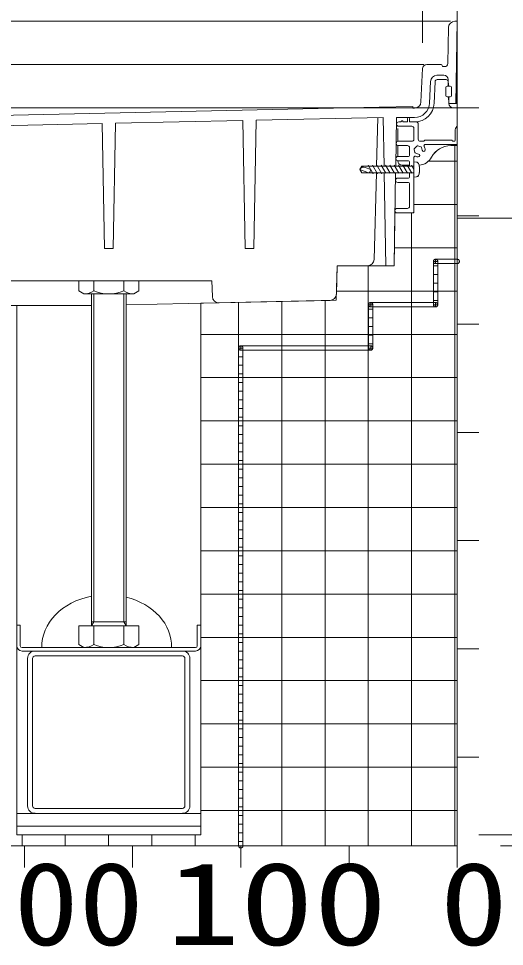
# Model space of a CAD drawing. Units: millimetres on the paper. Extents: x -305 to 305, y -152 to 152.
# Drawn here: x -63.1 to -51.88, y -45.64 to -24.2 of the extents above; entities that cross this region are included whole.
import ezdxf
from ezdxf.enums import TextEntityAlignment as Align

# ---------------------------------------------------------------- set-up
doc = ezdxf.new("R2010")
doc.units = ezdxf.units.MM
doc.linetypes.add('LONG_CHAIN', pattern=[21, 18, -1, 1, -1])
doc.linetypes.add('LONG_DOUBLE_CHAIN', pattern=[21.8, 18, -1, 0.6, -0.6, 0.6, -1])
doc.layers.add('0-0_PV', color=7, linetype='Continuous', lineweight=9)
doc.styles.add('ＭＳ ゴシック', font='')
doc.styles.get('ＭＳ ゴシック').set_extended_font_data('MS Gothic')

msp = doc.modelspace()

# ---------------------------------------------------------------- linework, layer by layer
at = {"layer": '0-0_PV'}
for p, q in [((-53.768, -24.763), (-53.768, 14.17)), ((-52.968, -18.313), (-52.968, -43.313)), ((-53.126, -24.263), (-70.468, -24.263)), ((-53.171, -24.41), (-53.186, -25.239)), ((-52.968, -24.263), (-53.021, -24.263)), ((-52.968, -24.263), (-53.002, -26.163)), ((-53.742, -25.263), (-70.468, -25.263)), ((-53.343, -25.263), (-53.673, -25.263)), ((-53.806, -26.128), (-53.773, -25.359)), ((-53.261, -25.313), (-53.293, -25.313)), ((-52.996, -26.153), (-52.996, -25.473)), ((-52.968, -25.463), (-52.986, -25.463)), ((-53.607, -26.153), (-53.585, -25.656)), ((-53.481, -25.661), (-53.502, -26.158)), ((-53.277, -25.513), (-53.436, -25.513)), ((-53.431, -25.613), (-53.227, -25.613)), ((-53.173, -25.763), (-53.177, -25.61)), ((-53.177, -25.661), (-53.175, -25.763)), ((-53.228, -25.788), (-53.228, -25.988)), ((-53.203, -25.763), (-53.128, -25.763)), ((-53.103, -25.788), (-53.103, -25.988)), ((-53.203, -26.013), (-53.128, -26.013)), ((-53.168, -26.013), (-53.164, -26.166)), ((-53.162, -26.163), (-53.166, -26.013)), ((-70.468, -26.586), (-54.769, -26.248)), ((-54.769, -26.248), (-53.993, -26.232)), ((-53.002, -26.163), (-53.162, -26.163)), ((-53.064, -26.263), (-52.968, -26.263)), ((-52.968, -26.163), (-52.986, -26.163)), ((-52.468, -26.263), (-52.968, -26.263)), ((-60.866, -26.619), (-57.922, -26.556)), ((-57.87, -29.513), (-57.922, -26.556)), ((-57.666, -29.513), (-57.615, -26.549)), ((-57.615, -26.549), (-54.678, -26.486)), ((-54.804, -26.489), (-54.833, -27.613)), ((-54.658, -27.613), (-54.678, -26.486)), ((-54.388, -27.613), (-54.368, -26.488)), ((-53.957, -26.488), (-54.368, -26.488)), ((-54.268, -26.588), (-54.251, -26.567)), ((-54.218, -26.588), (-54.236, -26.567)), ((-54.118, -26.513), (-54.118, -26.578)), ((-54.068, -26.513), (-54.068, -26.578)), ((-69.369, -26.802), (-61.171, -26.626)), ((-61.12, -29.513), (-61.171, -26.626)), ((-60.916, -29.513), (-60.866, -26.619)), ((-54.343, -26.738), (-54.343, -27.038)), ((-54.321, -26.588), (-54.268, -26.588)), ((-54.321, -26.688), (-54.018, -26.688)), ((-54.218, -26.588), (-54.128, -26.588)), ((-54.058, -26.588), (-53.918, -26.588)), ((-53.968, -26.738), (-53.968, -26.988)), ((-53.868, -26.638), (-53.868, -26.988)), ((-52.975, -26.694), (-52.968, -26.688)), ((-53.018, -26.8), (-53.018, -27.013)), ((-54.343, -27.138), (-54.343, -27.388)), ((-54.329, -27.038), (-54.018, -27.038)), ((-54.329, -27.138), (-54.118, -27.138)), ((-54.068, -27.188), (-54.068, -27.363)), ((-53.905, -27.149), (-53.957, -27.201)), ((-53.81, -27.162), (-53.881, -27.143)), ((-53.818, -27.038), (-53.754, -27.038)), ((-53.775, -27.246), (-53.792, -27.179)), ((-53.736, -27.031), (-53.726, -27.02)), ((-53.713, -27.113), (-52.968, -27.113)), ((-53.708, -27.013), (-53.104, -27.013)), ((-53.118, -27.138), (-52.968, -27.138)), ((-53.086, -27.02), (-53.076, -27.031)), ((-53.058, -27.038), (-53.043, -27.038)), ((-53.023, -43.313), (-53.023, -27.138)), ((-54.335, -27.388), (-54.093, -27.388)), ((-53.968, -27.407), (-53.968, -28.663)), ((-53.945, -27.296), (-53.964, -27.225)), ((-53.927, -27.314), (-53.861, -27.332)), ((-55.175, -27.613), (-55.218, -27.688)), ((-53.968, -27.613), (-55.175, -27.613)), ((-55.096, -27.642), (-54.968, -27.688)), ((-54.912, -27.788), (-55.028, -27.588)), ((-54.812, -27.788), (-54.928, -27.588)), ((-54.712, -27.788), (-54.828, -27.588)), ((-54.618, -27.777), (-54.728, -27.588)), ((-54.518, -27.777), (-54.628, -27.588)), ((-54.418, -27.777), (-54.528, -27.588)), ((-54.318, -27.777), (-54.428, -27.588)), ((-54.335, -27.488), (-54.093, -27.488)), ((-54.218, -27.777), (-54.328, -27.588)), ((-54.243, -27.588), (-54.068, -27.588)), ((-54.118, -27.777), (-54.228, -27.588)), ((-54.018, -27.777), (-54.128, -27.588)), ((-54.068, -27.513), (-54.068, -27.613)), ((-53.968, -27.691), (-54.028, -27.588)), ((-53.968, -27.513), (-53.968, -27.863)), ((-53.913, -27.518), (-53.968, -27.513)), ((-53.634, -27.498), (-52.968, -27.498)), ((-55.219, -27.688), (-55.175, -27.763)), ((-55.018, -27.763), (-55.218, -27.688)), ((-53.968, -27.763), (-55.175, -27.763)), ((-54.837, -27.763), (-54.89, -29.767)), ((-54.618, -29.913), (-54.656, -27.763)), ((-54.428, -29.913), (-54.391, -27.763)), ((-54.068, -27.763), (-54.068, -27.863)), ((-53.913, -27.858), (-53.968, -27.863)), ((-54.344, -27.888), (-54.093, -27.888)), ((-54.344, -27.988), (-54.093, -27.988)), ((-54.068, -28.013), (-54.068, -28.538)), ((-53.968, -28.498), (-52.968, -28.498)), ((-54.356, -28.588), (-54.118, -28.588)), ((-54.356, -28.688), (-53.993, -28.688)), ((-54.023, -43.313), (-54.023, -28.688)), ((-52.468, -28.763), (-52.968, -28.763)), ((-61.12, -29.513), (-60.916, -29.513)), ((-57.87, -29.513), (-57.666, -29.513)), ((-54.421, -29.498), (-52.968, -29.498)), ((-52.968, -29.763), (-53.468, -29.763)), ((-55.761, -30.567), (-55.743, -29.913)), ((-55.04, -29.913), (-55.743, -29.913)), ((-55.023, -43.313), (-55.023, -29.913)), ((-54.935, -29.913), (-54.428, -29.913)), ((-53.418, -29.913), (-53.518, -29.913)), ((-53.418, -30.113), (-53.518, -30.113)), ((-58.634, -30.263), (-70.468, -30.263)), ((-61.711, -30.263), (-61.711, -30.495)), ((-61.365, -30.263), (-61.365, -30.495)), ((-60.672, -30.263), (-60.672, -30.495)), ((-60.326, -30.263), (-60.326, -30.495)), ((-58.625, -30.623), (-58.634, -30.263)), ((-53.418, -30.313), (-53.518, -30.313)), ((-61.711, -30.495), (-61.593, -30.563)), ((-60.443, -30.563), (-61.593, -30.563)), ((-61.418, -38.233), (-61.418, -30.563)), ((-61.363, -38.138), (-61.363, -30.563)), ((-60.673, -30.563), (-60.673, -38.138)), ((-60.443, -30.563), (-60.326, -30.495)), ((-55.759, -30.498), (-52.968, -30.498)), ((-53.418, -30.513), (-53.518, -30.513)), ((-70.468, -30.829), (-61.418, -30.829)), ((-60.618, -30.815), (-58.472, -30.769)), ((-58.893, -30.778), (-58.893, -38.213)), ((-58.472, -30.769), (-55.907, -30.713)), ((-58.023, -43.313), (-58.023, -30.759)), ((-57.023, -43.313), (-57.023, -30.738)), ((-56.023, -43.313), (-56.023, -30.716)), ((-53.418, -30.713), (-53.518, -30.713)), ((-54.918, -30.913), (-55.018, -30.913)), ((-54.918, -31.113), (-55.018, -31.113)), ((-52.468, -31.263), (-52.968, -31.263)), ((-58.893, -31.498), (-52.968, -31.498)), ((-54.918, -31.313), (-55.018, -31.313)), ((-54.918, -31.513), (-55.018, -31.513)), ((-54.918, -31.713), (-55.018, -31.713)), ((-57.918, -31.813), (-58.018, -31.813)), ((-57.918, -31.813), (-58.018, -31.813)), ((-57.918, -32.013), (-58.018, -32.013)), ((-57.918, -32.213), (-58.018, -32.213)), ((-58.893, -32.498), (-52.968, -32.498)), ((-57.918, -32.413), (-58.018, -32.413)), ((-57.918, -32.613), (-58.018, -32.613)), ((-57.918, -32.813), (-58.018, -32.813)), ((-57.918, -33.013), (-58.018, -33.013)), ((-57.918, -33.213), (-58.018, -33.213)), ((-57.918, -33.413), (-58.018, -33.413)), ((-58.893, -33.498), (-52.968, -33.498)), ((-57.918, -33.613), (-58.018, -33.613)), ((-57.918, -33.813), (-58.018, -33.813)), ((-52.468, -33.763), (-52.968, -33.763)), ((-57.918, -34.013), (-58.018, -34.013)), ((-57.918, -34.213), (-58.018, -34.213)), ((-58.893, -34.498), (-52.968, -34.498)), ((-57.918, -34.413), (-58.018, -34.413)), ((-57.918, -34.613), (-58.018, -34.613)), ((-57.918, -34.813), (-58.018, -34.813)), ((-57.918, -35.013), (-58.018, -35.013)), ((-57.918, -35.213), (-58.018, -35.213)), ((-58.893, -35.498), (-52.968, -35.498)), ((-57.918, -35.413), (-58.018, -35.413)), ((-57.918, -35.613), (-58.018, -35.613)), ((-57.918, -35.813), (-58.018, -35.813)), ((-57.918, -36.013), (-58.018, -36.013)), ((-57.918, -36.213), (-58.018, -36.213)), ((-57.918, -36.413), (-58.018, -36.413)), ((-52.468, -36.263), (-52.968, -36.263)), ((-58.893, -36.498), (-52.968, -36.498)), ((-57.918, -36.613), (-58.018, -36.613)), ((-57.918, -36.813), (-58.018, -36.813)), ((-57.918, -37.013), (-58.018, -37.013)), ((-57.918, -37.213), (-58.018, -37.213)), ((-58.893, -37.498), (-52.968, -37.498)), ((-57.918, -37.413), (-58.018, -37.413)), ((-57.918, -37.613), (-58.018, -37.613)), ((-57.918, -37.813), (-58.018, -37.813)), ((-61.418, -38.138), (-60.618, -38.138)), ((-61.418, -38.233), (-61.363, -38.138)), ((-57.918, -38.013), (-58.018, -38.013)), ((-63.063, -38.213), (-63.143, -38.213)), ((-63.063, -38.213), (-63.063, -38.693)), ((-61.711, -38.233), (-60.326, -38.233)), ((-61.711, -38.665), (-61.711, -38.233)), ((-61.365, -38.665), (-61.365, -38.233)), ((-60.672, -38.665), (-60.672, -38.233)), ((-60.326, -38.665), (-60.326, -38.233)), ((-58.973, -38.213), (-58.973, -38.693)), ((-58.893, -38.213), (-58.973, -38.213)), ((-58.893, -38.213), (-58.893, -38.693)), ((-57.918, -38.213), (-58.018, -38.213)), ((-58.893, -38.498), (-52.968, -38.498)), ((-57.918, -38.413), (-58.018, -38.413)), ((-59.013, -38.733), (-63.023, -38.733)), ((-61.593, -38.733), (-61.711, -38.665)), ((-61.593, -38.733), (-60.443, -38.733)), ((-60.326, -38.665), (-60.443, -38.733)), ((-57.918, -38.613), (-58.018, -38.613)), ((-52.468, -38.763), (-52.968, -38.763)), ((-59.013, -38.813), (-63.023, -38.813)), ((-62.893, -38.985), (-62.893, -42.39)), ((-62.778, -38.985), (-62.778, -42.39)), ((-59.316, -38.928), (-62.721, -38.928)), ((-59.258, -38.985), (-59.258, -42.39)), ((-59.143, -38.985), (-59.143, -42.39)), ((-58.893, -38.813), (-58.893, -43.063)), ((-57.918, -38.813), (-58.018, -38.813)), ((-57.918, -39.013), (-58.018, -39.013)), ((-57.918, -39.213), (-58.018, -39.213)), ((-57.918, -39.413), (-58.018, -39.413)), ((-58.893, -39.498), (-52.968, -39.498)), ((-57.918, -39.613), (-58.018, -39.613)), ((-57.918, -39.813), (-58.018, -39.813)), ((-57.918, -40.013), (-58.018, -40.013)), ((-57.918, -40.213), (-58.018, -40.213)), ((-58.893, -40.498), (-52.968, -40.498)), ((-57.918, -40.413), (-58.018, -40.413)), ((-57.918, -40.613), (-58.018, -40.613)), ((-57.918, -40.813), (-58.018, -40.813)), ((-57.918, -41.013), (-58.018, -41.013)), ((-57.918, -41.213), (-58.018, -41.213)), ((-52.468, -41.263), (-52.968, -41.263)), ((-58.893, -41.498), (-52.968, -41.498)), ((-57.918, -41.413), (-58.018, -41.413)), ((-57.918, -41.613), (-58.018, -41.613)), ((-57.918, -41.813), (-58.018, -41.813)), ((-57.918, -42.013), (-58.018, -42.013)), ((-57.918, -42.213), (-58.018, -42.213)), ((-57.918, -42.413), (-58.018, -42.413)), ((-58.893, -42.563), (-63.143, -42.563)), ((-59.316, -42.448), (-62.721, -42.448)), ((-58.893, -42.498), (-52.968, -42.498)), ((-57.918, -42.613), (-58.018, -42.613)), ((-58.893, -42.863), (-63.143, -42.863)), ((-57.918, -42.813), (-58.018, -42.813)), ((-58.893, -43.063), (-63.143, -43.063)), ((-63.023, -43.313), (-63.023, -43.063)), ((-62.023, -43.313), (-62.023, -43.063)), ((-61.023, -43.313), (-61.023, -43.063)), ((-60.023, -43.313), (-60.023, -43.063)), ((-59.023, -43.313), (-59.023, -43.063)), ((-57.918, -43.013), (-58.018, -43.013)), ((-52.468, -43.063), (-30.047, -43.063)), ((-57.918, -43.213), (-58.018, -43.213)), ((-52.968, -43.313), (-77.968, -43.313)), ((-62.968, -43.313), (-62.968, -43.813)), ((-60.468, -43.313), (-60.468, -43.813)), ((-57.968, -43.313), (-57.968, -43.813)), ((-55.468, -43.313), (-55.468, -43.813)), ((-52.968, -43.313), (-52.968, -43.813)), ((-51.968, -43.313), (-30.047, -43.313))]:
    msp.add_line(p, q, dxfattribs=at)
at = {"layer": '0-0_PV', "linetype": 'LONG_CHAIN'}
msp.add_line((-52.968, -26.263), (-77.968, -26.263), dxfattribs=at)
at = {"layer": '0-0_PV', "linetype": 'LONG_DOUBLE_CHAIN'}
msp.add_line((-25.119, -28.813), (-52.968, -28.813), dxfattribs=at)
at = {"layer": '0-0_PV'}
for points in [[(-53.993, -26.232), (-53.993, -26.272), (-53.953, -26.272)], [(-53.118, -27.138), (-52.968, -27.138), (-52.968, -43.313), (-70.468, -43.313)], [(-70.468, -43.313), (-70.468, -30.829), (-63.143, -30.829), (-63.143, -43.063), (-58.893, -43.063), (-58.893, -30.778), (-55.764, -30.71), (-55.743, -29.913), (-54.428, -29.913), (-54.407, -28.688), (-53.968, -28.688), (-53.968, -27.863), (-53.87, -27.854)], [(-52.968, -29.763), (-53.468, -29.763), (-53.475, -29.763), (-53.481, -29.765), (-53.487, -29.766), (-53.493, -29.769), (-53.498, -29.772), (-53.503, -29.776), (-53.507, -29.781), (-53.511, -29.786), (-53.514, -29.792), (-53.516, -29.797), (-53.518, -29.804), (-53.518, -29.81), (-53.518, -29.816), (-53.518, -29.822), (-53.516, -29.828), (-53.514, -29.834), (-53.511, -29.84), (-53.507, -29.845), (-53.503, -29.849), (-53.498, -29.853), (-53.493, -29.857), (-53.487, -29.859), (-53.481, -29.861), (-53.475, -29.863), (-53.468, -29.863), (-53.468, -29.813), (-53.468, -29.763)], [(-60.618, -30.563), (-60.618, -38.233), (-60.673, -38.138)], [(-53.468, -30.763), (-54.968, -30.763), (-54.975, -30.763), (-54.981, -30.765), (-54.987, -30.766), (-54.993, -30.769), (-54.998, -30.772), (-55.003, -30.776), (-55.007, -30.781), (-55.011, -30.786), (-55.014, -30.792), (-55.016, -30.797), (-55.018, -30.804), (-55.018, -30.81), (-55.018, -30.816), (-55.018, -30.822), (-55.016, -30.828), (-55.014, -30.834), (-55.011, -30.84), (-55.007, -30.845), (-55.003, -30.849), (-54.998, -30.853), (-54.993, -30.857), (-54.987, -30.859), (-54.981, -30.861), (-54.975, -30.863), (-54.968, -30.863), (-54.968, -30.813), (-54.968, -30.763)], [(-54.968, -31.763), (-57.968, -31.763), (-57.975, -31.763), (-57.981, -31.765), (-57.987, -31.766), (-57.993, -31.769), (-57.998, -31.772), (-58.003, -31.776), (-58.007, -31.781), (-58.011, -31.786), (-58.014, -31.792), (-58.016, -31.797), (-58.018, -31.804), (-58.018, -31.81), (-58.018, -31.816), (-58.018, -31.822), (-58.016, -31.828), (-58.014, -31.834), (-58.011, -31.84), (-58.007, -31.845), (-58.003, -31.849), (-57.998, -31.853), (-57.993, -31.857), (-57.987, -31.859), (-57.981, -31.861), (-57.975, -31.863), (-57.968, -31.863), (-57.968, -31.813), (-57.968, -31.763)]]:
    msp.add_lwpolyline(points, dxfattribs=at)
for points in [[(-53.468, -29.813), (-53.418, -29.813), (-53.419, -29.807), (-53.42, -29.801), (-53.422, -29.795), (-53.425, -29.789), (-53.428, -29.784), (-53.432, -29.779), (-53.437, -29.774), (-53.442, -29.771), (-53.447, -29.768), (-53.453, -29.765), (-53.459, -29.764), (-53.465, -29.763), (-53.472, -29.763), (-53.478, -29.764), (-53.484, -29.765), (-53.49, -29.768), (-53.495, -29.771), (-53.5, -29.774), (-53.505, -29.779), (-53.509, -29.784), (-53.512, -29.789), (-53.515, -29.795), (-53.517, -29.801), (-53.518, -29.807), (-53.518, -29.813)], [(-53.468, -29.863), (-52.968, -29.863), (-52.968, -29.763), (-53.468, -29.763)], [(-52.968, -29.813), (-52.968, -29.863), (-52.962, -29.863), (-52.956, -29.861), (-52.95, -29.859), (-52.944, -29.857), (-52.939, -29.853), (-52.934, -29.849), (-52.93, -29.845), (-52.926, -29.84), (-52.923, -29.834), (-52.921, -29.828), (-52.919, -29.822), (-52.919, -29.816), (-52.919, -29.81), (-52.919, -29.804), (-52.921, -29.797), (-52.923, -29.792), (-52.926, -29.786), (-52.93, -29.781), (-52.934, -29.776), (-52.939, -29.772), (-52.944, -29.769), (-52.95, -29.766), (-52.956, -29.765), (-52.962, -29.763), (-52.968, -29.763)], [(-53.418, -30.813), (-53.418, -29.813), (-53.518, -29.813), (-53.518, -30.813)], [(-54.968, -30.813), (-54.918, -30.813), (-54.919, -30.807), (-54.92, -30.801), (-54.922, -30.795), (-54.925, -30.789), (-54.928, -30.784), (-54.932, -30.779), (-54.937, -30.774), (-54.942, -30.771), (-54.947, -30.768), (-54.953, -30.765), (-54.959, -30.764), (-54.965, -30.763), (-54.972, -30.763), (-54.978, -30.764), (-54.984, -30.765), (-54.99, -30.768), (-54.995, -30.771), (-55, -30.774), (-55.005, -30.779), (-55.009, -30.784), (-55.012, -30.789), (-55.015, -30.795), (-55.017, -30.801), (-55.018, -30.807), (-55.018, -30.813)], [(-54.918, -31.813), (-54.918, -30.813), (-55.018, -30.813), (-55.018, -31.813)], [(-54.968, -30.863), (-53.468, -30.863), (-53.468, -30.763), (-54.968, -30.763)], [(-53.518, -30.813), (-53.518, -30.819), (-53.517, -30.825), (-53.515, -30.831), (-53.512, -30.837), (-53.509, -30.842), (-53.505, -30.847), (-53.5, -30.851), (-53.495, -30.855), (-53.49, -30.858), (-53.484, -30.86), (-53.478, -30.862), (-53.472, -30.863), (-53.465, -30.863), (-53.459, -30.862), (-53.453, -30.86), (-53.447, -30.858), (-53.442, -30.855), (-53.437, -30.851), (-53.432, -30.847), (-53.428, -30.842), (-53.425, -30.837), (-53.422, -30.831), (-53.42, -30.825), (-53.419, -30.819), (-53.418, -30.813), (-53.468, -30.813)], [(-53.468, -30.813), (-53.468, -30.863), (-53.462, -30.863), (-53.456, -30.861), (-53.45, -30.859), (-53.444, -30.857), (-53.439, -30.853), (-53.434, -30.849), (-53.43, -30.845), (-53.426, -30.84), (-53.423, -30.834), (-53.421, -30.828), (-53.419, -30.822), (-53.419, -30.816), (-53.419, -30.81), (-53.419, -30.804), (-53.421, -30.797), (-53.423, -30.792), (-53.426, -30.786), (-53.43, -30.781), (-53.434, -30.776), (-53.439, -30.772), (-53.444, -30.769), (-53.45, -30.766), (-53.456, -30.765), (-53.462, -30.763), (-53.468, -30.763)], [(-57.918, -31.813), (-57.919, -31.807), (-57.92, -31.801), (-57.922, -31.795), (-57.925, -31.789), (-57.928, -31.784), (-57.932, -31.779), (-57.937, -31.774), (-57.942, -31.771), (-57.947, -31.768), (-57.953, -31.765), (-57.959, -31.764), (-57.965, -31.763), (-57.972, -31.763), (-57.978, -31.764), (-57.984, -31.765), (-57.99, -31.768), (-57.995, -31.771), (-58, -31.774), (-58.005, -31.779), (-58.009, -31.784), (-58.012, -31.789), (-58.015, -31.795), (-58.017, -31.801), (-58.018, -31.807), (-58.018, -31.813), (-57.968, -31.813)], [(-58.018, -31.813), (-58.018, -43.313), (-57.918, -43.313), (-57.918, -31.813)], [(-57.968, -31.863), (-54.968, -31.863), (-54.968, -31.763), (-57.968, -31.763)], [(-55.018, -31.813), (-55.018, -31.819), (-55.017, -31.825), (-55.015, -31.831), (-55.012, -31.837), (-55.009, -31.842), (-55.005, -31.847), (-55, -31.851), (-54.995, -31.855), (-54.99, -31.858), (-54.984, -31.86), (-54.978, -31.862), (-54.972, -31.863), (-54.965, -31.863), (-54.959, -31.862), (-54.953, -31.86), (-54.947, -31.858), (-54.942, -31.855), (-54.937, -31.851), (-54.932, -31.847), (-54.928, -31.842), (-54.925, -31.837), (-54.922, -31.831), (-54.92, -31.825), (-54.919, -31.819), (-54.918, -31.813), (-54.968, -31.813)], [(-54.968, -31.813), (-54.968, -31.863), (-54.962, -31.863), (-54.956, -31.861), (-54.95, -31.859), (-54.944, -31.857), (-54.939, -31.853), (-54.934, -31.849), (-54.93, -31.845), (-54.926, -31.84), (-54.923, -31.834), (-54.921, -31.828), (-54.919, -31.822), (-54.919, -31.816), (-54.919, -31.81), (-54.919, -31.804), (-54.921, -31.797), (-54.923, -31.792), (-54.926, -31.786), (-54.93, -31.781), (-54.934, -31.776), (-54.939, -31.772), (-54.944, -31.769), (-54.95, -31.766), (-54.956, -31.765), (-54.962, -31.763), (-54.968, -31.763)], [(-57.968, -43.313), (-58.018, -43.313), (-58.018, -43.319), (-58.017, -43.325), (-58.015, -43.331), (-58.012, -43.337), (-58.009, -43.342), (-58.005, -43.347), (-58, -43.351), (-57.995, -43.355), (-57.99, -43.358), (-57.984, -43.36), (-57.978, -43.362), (-57.972, -43.363), (-57.965, -43.363), (-57.959, -43.362), (-57.953, -43.36), (-57.947, -43.358), (-57.942, -43.355), (-57.937, -43.351), (-57.932, -43.347), (-57.928, -43.342), (-57.925, -43.337), (-57.922, -43.331), (-57.92, -43.325), (-57.919, -43.319), (-57.918, -43.313)]]:
    msp.add_lwpolyline(points, close=True, dxfattribs=at)
for centre, radius, start, end in [((-53.021, -24.413), 0.15, 90, 179), ((-53.673, -25.363), 0.1, 90, 177.5), ((-53.343, -25.288), 0.025, 0, 90), ((-53.293, -25.288), 0.025, 180, 270), ((-53.261, -25.238), 0.075, 270, 359), ((-52.986, -25.473), 0.01, 90.0001, 180.0001), ((-53.436, -25.663), 0.15, 90, 177.5), ((-53.431, -25.663), 0.05, 90, 177.5), ((-53.277, -25.613), 0.1, 1.5, 90), ((-53.227, -25.663), 0.05, 1.5, 90), ((-53.203, -25.788), 0.025, 90, 180), ((-53.128, -25.788), 0.025, 360, 90), ((-53.956, -26.122), 0.15, 271.1458, 357.5), ((-53.203, -25.988), 0.025, 180, 270), ((-53.128, -25.988), 0.025, 270, 0), ((-53.957, -26.138), 0.35, 270, 357.5), ((-53.952, -26.138), 0.45, 270, 357.5), ((-53.064, -26.163), 0.1, 181.5, 270), ((-52.986, -26.153), 0.01, 180.0001, 270.0001), ((-54.243, -26.573), 0.01, 38.9767, 141.0233), ((-54.128, -26.578), 0.01, 270, 0), ((-54.093, -26.513), 0.025, 0, 180), ((-54.058, -26.578), 0.01, 180, 270), ((-54.321, -26.638), 0.05, 90, 270), ((-54.018, -26.738), 0.05, 0, 90), ((-53.918, -26.638), 0.05, 0, 90), ((-52.868, -26.8), 0.15, 135, 180), ((-54.018, -26.988), 0.05, 270, 0), ((-53.818, -26.988), 0.05, 180, 270), ((-54.329, -27.088), 0.05, 90, 270), ((-54.118, -27.188), 0.05, 0, 90), ((-53.94, -27.219), 0.025, 135, 195), ((-53.888, -27.167), 0.025, 75, 135), ((-53.742, -27.165), 0.16, 163.3199, 163.5914), ((-53.816, -27.186), 0.025, 15, 75), ((-53.754, -27.013), 0.025, 270, 315), ((-53.713, -27.138), 0.025, 90, 212.7207), ((-53.868, -27.238), 0.16, 0.4076, 32.7206), ((-53.708, -27.038), 0.025, 90, 135), ((-53.118, -27.638), 0.5, 90, 151.8623), ((-53.118, -27.638), 0.5, 90, 151.9276), ((-53.104, -27.038), 0.025, 45, 90), ((-53.058, -27.013), 0.025, 225, 270), ((-53.043, -27.013), 0.025, 270, 0), ((-54.335, -27.438), 0.05, 90, 270), ((-54.093, -27.363), 0.025, 270, 0), ((-53.943, -27.407), 0.025, 66.0832, 180), ((-53.921, -27.29), 0.025, 195, 255), ((-53.868, -27.238), 0.16, 246.0832, 269.5914), ((-53.869, -27.364), 0.0336, 269.5914, 75), ((-53.868, -27.238), 0.35, 273.0522, 332.021), ((-53.868, -27.238), 0.35, 273.0522, 331.9276), ((-53.742, -27.237), 0.0336, 195, 0.4076), ((-55.13, -27.735), 0.1, 70.0569, 149.9993), ((-55.218, -27.688), 0.0866, 35.8995, 60), ((-54.243, -27.488), 0.1, 180, 270), ((-54.093, -27.513), 0.025, 0, 90), ((-53.918, -27.583), 0.065, 15.8818, 85.0004), ((-54.288, -27.688), 0.45, 338.297, 12.9046), ((-54.288, -27.688), 0.45, 344.1191, 15.8811), ((-55.068, -27.688), 0.1, 311.4102, 359.9998), ((-54.093, -27.863), 0.025, 270, 0), ((-53.918, -27.793), 0.065, 274.9995, 344.119), ((-54.344, -27.938), 0.05, 90, 270), ((-54.093, -28.013), 0.025, 0, 90), ((-54.356, -28.638), 0.05, 90, 270), ((-54.118, -28.538), 0.05, 270, 0), ((-53.993, -28.663), 0.025, 270, 0), ((-55.04, -29.763), 0.15, 270, 358.5), ((-61.603, -30.113), 0.45, 271.2052, 301.9385), ((-61.018, -29.647), 0.916, 247.7809, 292.2191), ((-60.434, -30.113), 0.45, 238.0615, 268.7948), ((-58.475, -30.619), 0.15, 181.5, 271.2339), ((-55.911, -30.564), 0.15, 271.2339, 358.5), ((-63.023, -38.693), 0.12, 180, 270), ((-63.023, -38.693), 0.04, 180, 270), ((-61.603, -38.283), 0.45, 271.2052, 301.9385), ((-61.018, -37.817), 0.916, 247.7809, 292.2191), ((-60.434, -38.283), 0.45, 238.0615, 268.7948), ((-59.013, -38.693), 0.04, 270, 0), ((-59.013, -38.693), 0.12, 270, 0), ((-62.721, -38.985), 0.172, 90, 180), ((-62.721, -38.985), 0.0575, 90, 180), ((-59.316, -38.985), 0.172, 0, 90), ((-59.316, -38.985), 0.0575, 0, 90), ((-62.721, -42.39), 0.172, 180, 270), ((-62.721, -42.39), 0.0575, 180, 270), ((-59.316, -42.39), 0.172, 270, 0), ((-59.316, -42.39), 0.0575, 270, 0)]:
    msp.add_arc(centre, radius, start, end, dxfattribs=at)
for start_param, end_param in [(1.80778, 3.157969), (6.266809, 7.550795)]:
    msp.add_ellipse((-61.066, -38.713), major_axis=(1.5, 0), ratio=0.800001, start_param=start_param, end_param=end_param, dxfattribs=at)

# ---------------------------------------------------------------- texts
at = {"layer": '0-0_PV', "style": 'ＭＳ ゴシック'}
for s, width, p in [('200', 1.15, (-64.718, -46.183)), ('100', 1.3, (-59.683, -46.183)), ('0', 1.2, (-53.368, -46.183))]:
    msp.add_text(s, height=1.921, dxfattribs=dict(at, width=width)).set_placement(p, align=Align.BOTTOM_LEFT)

doc.saveas('drawing.dxf')
